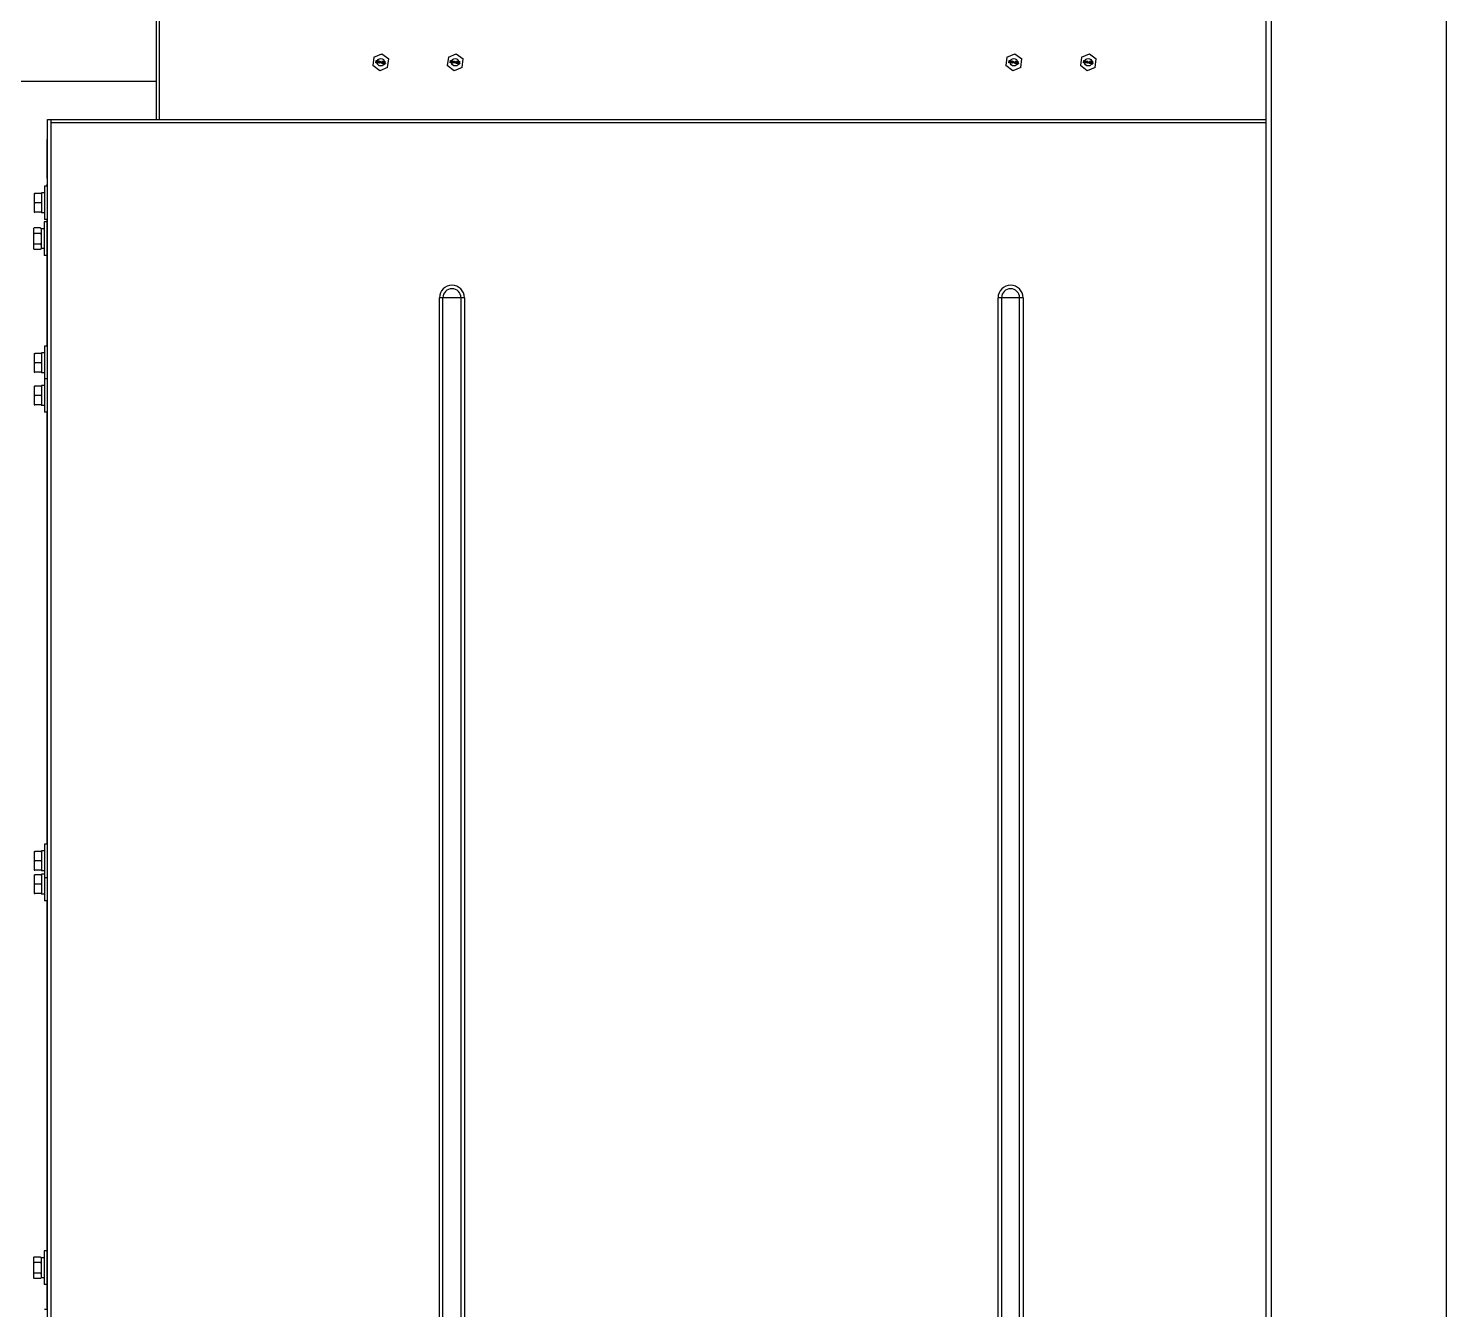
# Model space of a CAD drawing. Header units: millimetres. Extents: x 32496 to 166256, y 3504 to 23939.
# Drawn here: x 42357 to 43119, y 20801 to 21490 of the extents above; entities that cross this region are included whole.
import ezdxf

# ---------------------------------------------------------------- set-up
doc = ezdxf.new("R2010")
doc.units = ezdxf.units.MM
for name, color, linetype in [('2401-00854_BSO-M4-25_1_0', 7, 'Continuous'), ('2401-01144-S-M6-16HWM_1_0', 7, 'Continuous'), ('4215-19366_1_1_0', 7, 'Continuous'), ('4215-19373_1_1_0', 7, 'Continuous'), ('4215-19398_1-20250317_1_0', 7, 'Continuous'), ('4215-23304_2_1_1_0', 7, 'Continuous'), ('4215-HRQZZ01_1_1_0', 7, 'Continuous'), ('FG-S100X100-2232_0', 7, 'Continuous'), ('QIAOJIA-1_0', 7, 'Continuous')]:
    doc.layers.add(name, color=color, linetype=linetype)

msp = doc.modelspace()

# ---------------------------------------------------------------- linework, layer by layer
at = {"layer": '2401-00854_BSO-M4-25_1_0', "color": 7, "linetype": 'Continuous'}
for p, q in [((42542.51, 21474.18), (42541.932, 21469.597)), ((42542.51, 21474.18), (42546.767, 21475.971)), ((42546.767, 21475.971), (42550.447, 21473.179)), ((42549.87, 21468.597), (42550.447, 21473.179)), ((42582.51, 21474.18), (42581.932, 21469.597)), ((42582.51, 21474.18), (42586.767, 21475.971)), ((42586.767, 21475.971), (42590.447, 21473.179)), ((42589.87, 21468.597), (42590.447, 21473.179)), ((42882.51, 21474.18), (42881.932, 21469.597)), ((42882.51, 21474.18), (42886.767, 21475.971)), ((42886.767, 21475.971), (42890.447, 21473.179)), ((42889.87, 21468.597), (42890.447, 21473.179)), ((42922.51, 21474.18), (42921.932, 21469.597)), ((42922.51, 21474.18), (42926.767, 21475.971)), ((42926.767, 21475.971), (42930.447, 21473.179)), ((42929.87, 21468.597), (42930.447, 21473.179)), ((42545.612, 21466.806), (42541.932, 21469.597)), ((42543.56, 21471.115), (42543.71, 21472.305)), ((42543.709, 21471.096), (42543.56, 21471.115)), ((42543.827, 21472.033), (42543.709, 21471.096)), ((42543.71, 21472.305), (42543.933, 21472.277)), ((42543.827, 21472.033), (42544.056, 21471.052)), ((42544.171, 21471.166), (42543.933, 21472.277)), ((42544.254, 21471.027), (42544.056, 21471.052)), ((42544.677, 21472.184), (42544.171, 21471.166)), ((42544.254, 21471.027), (42544.72, 21471.921)), ((42544.602, 21470.984), (42544.72, 21471.921)), ((42544.751, 21470.965), (42544.602, 21470.984)), ((42544.677, 21472.184), (42544.901, 21472.155)), ((42544.901, 21472.155), (42544.751, 21470.965)), ((42544.994, 21471.294), (42545.013, 21471.446)), ((42545.589, 21471.219), (42544.994, 21471.294)), ((42545.694, 21472.055), (42545.013, 21471.446)), ((42545.186, 21471.425), (42545.669, 21471.853)), ((42545.186, 21471.425), (42545.608, 21471.371)), ((42545.544, 21470.865), (42545.589, 21471.219)), ((42545.693, 21470.846), (42545.544, 21470.865)), ((42545.608, 21471.371), (42545.669, 21471.853)), ((42549.87, 21468.597), (42545.612, 21466.806)), ((42545.738, 21471.201), (42545.693, 21470.846)), ((42545.694, 21472.055), (42545.843, 21472.037)), ((42545.986, 21471.169), (42545.738, 21471.201)), ((42545.843, 21472.037), (42545.757, 21471.353)), ((42545.757, 21471.353), (42546.005, 21471.321)), ((42546.005, 21471.321), (42545.986, 21471.169)), ((42546.365, 21471.379), (42546.197, 21471.246)), ((42546.197, 21471.246), (42546.219, 21471.217)), ((42546.219, 21471.217), (42546.359, 21471.328)), ((42546.263, 21471.572), (42546.235, 21471.55)), ((42546.235, 21471.55), (42546.365, 21471.379)), ((42546.371, 21471.43), (42546.263, 21471.572)), ((42546.336, 21471.151), (42546.359, 21471.328)), ((42546.386, 21471.145), (42546.336, 21471.151)), ((42546.371, 21471.43), (42546.394, 21471.607)), ((42546.408, 21471.322), (42546.386, 21471.145)), ((42546.394, 21471.607), (42546.443, 21471.601)), ((42546.408, 21471.322), (42546.516, 21471.18)), ((42546.415, 21471.373), (42546.583, 21471.506)), ((42546.544, 21471.202), (42546.415, 21471.373)), ((42546.443, 21471.601), (42546.421, 21471.423)), ((42546.561, 21471.534), (42546.421, 21471.423)), ((42546.516, 21471.18), (42546.544, 21471.202)), ((42546.583, 21471.506), (42546.561, 21471.534)), ((42546.685, 21470.721), (42546.701, 21470.848)), ((42547.578, 21470.608), (42546.685, 21470.721)), ((42547.476, 21471.393), (42546.701, 21470.848)), ((42546.863, 21471.728), (42546.825, 21471.63)), ((42546.949, 21471.614), (42546.825, 21471.63)), ((42546.975, 21471.817), (42546.863, 21471.728)), ((42546.9, 21470.823), (42547.59, 21471.302)), ((42546.9, 21470.823), (42547.594, 21470.735)), ((42546.949, 21471.614), (42547.008, 21471.684)), ((42547.08, 21471.855), (42546.975, 21471.817)), ((42547.008, 21471.684), (42547.089, 21471.725)), ((42547.257, 21471.858), (42547.08, 21471.855)), ((42547.089, 21471.725), (42547.216, 21471.735)), ((42547.315, 21471.722), (42547.216, 21471.735)), ((42547.257, 21471.858), (42547.356, 21471.846)), ((42547.315, 21471.722), (42547.436, 21471.681)), ((42547.502, 21471.802), (42547.356, 21471.846)), ((42547.436, 21471.681), (42547.504, 21471.621)), ((42547.538, 21471.488), (42547.476, 21471.393)), ((42547.595, 21471.739), (42547.502, 21471.802)), ((42547.504, 21471.621), (42547.544, 21471.539)), ((42547.538, 21471.488), (42547.544, 21471.539)), ((42547.594, 21470.735), (42547.578, 21470.608)), ((42547.59, 21471.302), (42547.649, 21471.372)), ((42547.681, 21471.625), (42547.595, 21471.739)), ((42547.649, 21471.372), (42547.687, 21471.47)), ((42547.693, 21471.52), (42547.681, 21471.625)), ((42547.693, 21471.52), (42547.687, 21471.47)), ((42547.815, 21470.887), (42547.852, 21470.78)), ((42547.815, 21470.887), (42547.964, 21470.869)), ((42547.844, 21471.115), (42547.927, 21471.774)), ((42548.017, 21471.094), (42547.844, 21471.115)), ((42547.852, 21470.78), (42547.913, 21470.669)), ((42547.913, 21470.669), (42548.028, 21470.578)), ((42547.927, 21471.774), (42548.77, 21471.668)), ((42548.001, 21470.761), (42547.964, 21470.869)), ((42548.035, 21471.632), (42547.984, 21471.226)), ((42548.117, 21471.287), (42547.984, 21471.226)), ((42548.069, 21470.701), (42548.001, 21470.761)), ((42548.017, 21471.094), (42548.126, 21471.157)), ((42548.028, 21470.578), (42548.149, 21470.537)), ((42548.754, 21471.541), (42548.035, 21471.632)), ((42548.165, 21470.663), (42548.069, 21470.701)), ((42548.244, 21471.297), (42548.117, 21471.287)), ((42548.126, 21471.157), (42548.228, 21471.17)), ((42548.297, 21470.518), (42548.149, 21470.537)), ((42548.165, 21470.663), (42548.313, 21470.644)), ((42548.377, 21471.151), (42548.228, 21471.17)), ((42548.244, 21471.297), (42548.393, 21471.278)), ((42548.297, 21470.518), (42548.425, 21470.528)), ((42548.416, 21470.657), (42548.313, 21470.644)), ((42548.377, 21471.151), (42548.473, 21471.113)), ((42548.514, 21471.237), (42548.393, 21471.278)), ((42548.497, 21470.699), (42548.416, 21470.657)), ((42548.425, 21470.528), (42548.558, 21470.588)), ((42548.473, 21471.113), (42548.541, 21471.053)), ((42548.556, 21470.768), (42548.497, 21470.699)), ((42548.629, 21471.145), (42548.514, 21471.237)), ((42548.541, 21471.053), (42548.581, 21470.971)), ((42548.59, 21470.841), (42548.556, 21470.768)), ((42548.558, 21470.588), (42548.645, 21470.68)), ((42548.581, 21470.971), (42548.597, 21470.892)), ((42548.59, 21470.841), (42548.597, 21470.892)), ((42548.69, 21471.034), (42548.629, 21471.145)), ((42548.645, 21470.68), (42548.711, 21470.8)), ((42548.724, 21470.902), (42548.69, 21471.034)), ((42548.724, 21470.902), (42548.711, 21470.8)), ((42548.77, 21471.668), (42548.754, 21471.541)), ((42585.612, 21466.806), (42581.932, 21469.597)), ((42583.56, 21471.115), (42583.71, 21472.305)), ((42583.709, 21471.096), (42583.56, 21471.115)), ((42583.827, 21472.033), (42583.709, 21471.096)), ((42583.71, 21472.305), (42583.933, 21472.277)), ((42583.827, 21472.033), (42584.056, 21471.052)), ((42584.171, 21471.166), (42583.933, 21472.277)), ((42584.254, 21471.027), (42584.056, 21471.052)), ((42584.677, 21472.184), (42584.171, 21471.166)), ((42584.254, 21471.027), (42584.72, 21471.921)), ((42584.602, 21470.984), (42584.72, 21471.921)), ((42584.751, 21470.965), (42584.602, 21470.984)), ((42584.677, 21472.184), (42584.901, 21472.155)), ((42584.901, 21472.155), (42584.751, 21470.965)), ((42584.994, 21471.294), (42585.013, 21471.446)), ((42585.589, 21471.219), (42584.994, 21471.294)), ((42585.694, 21472.055), (42585.013, 21471.446)), ((42585.186, 21471.425), (42585.669, 21471.853)), ((42585.186, 21471.425), (42585.608, 21471.371)), ((42585.544, 21470.865), (42585.589, 21471.219)), ((42585.693, 21470.846), (42585.544, 21470.865)), ((42585.608, 21471.371), (42585.669, 21471.853)), ((42589.87, 21468.597), (42585.612, 21466.806)), ((42585.738, 21471.201), (42585.693, 21470.846)), ((42585.694, 21472.055), (42585.843, 21472.037)), ((42585.986, 21471.169), (42585.738, 21471.201)), ((42585.843, 21472.037), (42585.757, 21471.353)), ((42585.757, 21471.353), (42586.005, 21471.321)), ((42586.005, 21471.321), (42585.986, 21471.169)), ((42586.365, 21471.379), (42586.197, 21471.246)), ((42586.197, 21471.246), (42586.219, 21471.217)), ((42586.219, 21471.217), (42586.359, 21471.328)), ((42586.263, 21471.572), (42586.235, 21471.55)), ((42586.235, 21471.55), (42586.365, 21471.379)), ((42586.371, 21471.43), (42586.263, 21471.572)), ((42586.336, 21471.151), (42586.359, 21471.328)), ((42586.386, 21471.145), (42586.336, 21471.151)), ((42586.371, 21471.43), (42586.394, 21471.607)), ((42586.408, 21471.322), (42586.386, 21471.145)), ((42586.394, 21471.607), (42586.443, 21471.601)), ((42586.408, 21471.322), (42586.516, 21471.18)), ((42586.415, 21471.373), (42586.583, 21471.506)), ((42586.544, 21471.202), (42586.415, 21471.373)), ((42586.443, 21471.601), (42586.421, 21471.423)), ((42586.561, 21471.534), (42586.421, 21471.423)), ((42586.516, 21471.18), (42586.544, 21471.202)), ((42586.583, 21471.506), (42586.561, 21471.534)), ((42586.685, 21470.721), (42586.701, 21470.848)), ((42587.578, 21470.608), (42586.685, 21470.721)), ((42587.476, 21471.393), (42586.701, 21470.848)), ((42586.863, 21471.728), (42586.825, 21471.63)), ((42586.949, 21471.614), (42586.825, 21471.63)), ((42586.975, 21471.817), (42586.863, 21471.728)), ((42586.9, 21470.823), (42587.59, 21471.302)), ((42586.9, 21470.823), (42587.594, 21470.735)), ((42586.949, 21471.614), (42587.008, 21471.684)), ((42587.08, 21471.855), (42586.975, 21471.817)), ((42587.008, 21471.684), (42587.089, 21471.725)), ((42587.257, 21471.858), (42587.08, 21471.855)), ((42587.089, 21471.725), (42587.216, 21471.735)), ((42587.315, 21471.722), (42587.216, 21471.735)), ((42587.257, 21471.858), (42587.356, 21471.846)), ((42587.315, 21471.722), (42587.436, 21471.681)), ((42587.502, 21471.802), (42587.356, 21471.846)), ((42587.436, 21471.681), (42587.504, 21471.621)), ((42587.538, 21471.488), (42587.476, 21471.393)), ((42587.595, 21471.739), (42587.502, 21471.802)), ((42587.504, 21471.621), (42587.544, 21471.539)), ((42587.538, 21471.488), (42587.544, 21471.539)), ((42587.594, 21470.735), (42587.578, 21470.608)), ((42587.59, 21471.302), (42587.649, 21471.372)), ((42587.681, 21471.625), (42587.595, 21471.739)), ((42587.649, 21471.372), (42587.687, 21471.47)), ((42587.693, 21471.52), (42587.681, 21471.625)), ((42587.693, 21471.52), (42587.687, 21471.47)), ((42587.815, 21470.887), (42587.852, 21470.78)), ((42587.815, 21470.887), (42587.964, 21470.869)), ((42587.844, 21471.115), (42587.927, 21471.774)), ((42588.017, 21471.094), (42587.844, 21471.115)), ((42587.852, 21470.78), (42587.913, 21470.669)), ((42587.913, 21470.669), (42588.028, 21470.578)), ((42587.927, 21471.774), (42588.77, 21471.668)), ((42588.001, 21470.761), (42587.964, 21470.869)), ((42588.035, 21471.632), (42587.984, 21471.226)), ((42588.117, 21471.287), (42587.984, 21471.226)), ((42588.069, 21470.701), (42588.001, 21470.761)), ((42588.017, 21471.094), (42588.126, 21471.157)), ((42588.028, 21470.578), (42588.149, 21470.537)), ((42588.754, 21471.541), (42588.035, 21471.632)), ((42588.165, 21470.663), (42588.069, 21470.701)), ((42588.244, 21471.297), (42588.117, 21471.287)), ((42588.126, 21471.157), (42588.228, 21471.17)), ((42588.297, 21470.518), (42588.149, 21470.537)), ((42588.165, 21470.663), (42588.313, 21470.644)), ((42588.377, 21471.151), (42588.228, 21471.17)), ((42588.244, 21471.297), (42588.393, 21471.278)), ((42588.297, 21470.518), (42588.425, 21470.528)), ((42588.416, 21470.657), (42588.313, 21470.644)), ((42588.377, 21471.151), (42588.473, 21471.113)), ((42588.514, 21471.237), (42588.393, 21471.278)), ((42588.497, 21470.699), (42588.416, 21470.657)), ((42588.425, 21470.528), (42588.558, 21470.588)), ((42588.473, 21471.113), (42588.541, 21471.053)), ((42588.556, 21470.768), (42588.497, 21470.699)), ((42588.629, 21471.145), (42588.514, 21471.237)), ((42588.541, 21471.053), (42588.581, 21470.971)), ((42588.59, 21470.841), (42588.556, 21470.768)), ((42588.558, 21470.588), (42588.645, 21470.68)), ((42588.581, 21470.971), (42588.597, 21470.892)), ((42588.59, 21470.841), (42588.597, 21470.892)), ((42588.69, 21471.034), (42588.629, 21471.145)), ((42588.645, 21470.68), (42588.711, 21470.8)), ((42588.724, 21470.902), (42588.69, 21471.034)), ((42588.724, 21470.902), (42588.711, 21470.8)), ((42588.77, 21471.668), (42588.754, 21471.541)), ((42885.612, 21466.806), (42881.932, 21469.597)), ((42883.56, 21471.115), (42883.71, 21472.305)), ((42883.709, 21471.096), (42883.56, 21471.115)), ((42883.827, 21472.033), (42883.709, 21471.096)), ((42883.71, 21472.305), (42883.933, 21472.277)), ((42883.827, 21472.033), (42884.056, 21471.052)), ((42884.171, 21471.166), (42883.933, 21472.277)), ((42884.254, 21471.027), (42884.056, 21471.052)), ((42884.677, 21472.184), (42884.171, 21471.166)), ((42884.254, 21471.027), (42884.72, 21471.921)), ((42884.602, 21470.984), (42884.72, 21471.921)), ((42884.751, 21470.965), (42884.602, 21470.984)), ((42884.677, 21472.184), (42884.901, 21472.155)), ((42884.901, 21472.155), (42884.751, 21470.965)), ((42884.994, 21471.294), (42885.013, 21471.446)), ((42885.589, 21471.219), (42884.994, 21471.294)), ((42885.694, 21472.055), (42885.013, 21471.446)), ((42885.186, 21471.425), (42885.669, 21471.853)), ((42885.186, 21471.425), (42885.608, 21471.371)), ((42885.544, 21470.865), (42885.589, 21471.219)), ((42885.693, 21470.846), (42885.544, 21470.865)), ((42885.608, 21471.371), (42885.669, 21471.853)), ((42889.87, 21468.597), (42885.612, 21466.806)), ((42885.738, 21471.201), (42885.693, 21470.846)), ((42885.694, 21472.055), (42885.843, 21472.037)), ((42885.986, 21471.169), (42885.738, 21471.201)), ((42885.843, 21472.037), (42885.757, 21471.353)), ((42885.757, 21471.353), (42886.005, 21471.321)), ((42886.005, 21471.321), (42885.986, 21471.169)), ((42886.365, 21471.379), (42886.197, 21471.246)), ((42886.197, 21471.246), (42886.219, 21471.217)), ((42886.219, 21471.217), (42886.359, 21471.328)), ((42886.263, 21471.572), (42886.235, 21471.55)), ((42886.235, 21471.55), (42886.365, 21471.379)), ((42886.371, 21471.43), (42886.263, 21471.572)), ((42886.336, 21471.151), (42886.359, 21471.328)), ((42886.386, 21471.145), (42886.336, 21471.151)), ((42886.371, 21471.43), (42886.394, 21471.607)), ((42886.408, 21471.322), (42886.386, 21471.145)), ((42886.394, 21471.607), (42886.443, 21471.601)), ((42886.408, 21471.322), (42886.516, 21471.18)), ((42886.415, 21471.373), (42886.583, 21471.506)), ((42886.544, 21471.202), (42886.415, 21471.373)), ((42886.443, 21471.601), (42886.421, 21471.423)), ((42886.561, 21471.534), (42886.421, 21471.423)), ((42886.516, 21471.18), (42886.544, 21471.202)), ((42886.583, 21471.506), (42886.561, 21471.534)), ((42886.685, 21470.721), (42886.701, 21470.848)), ((42887.578, 21470.608), (42886.685, 21470.721)), ((42887.476, 21471.393), (42886.701, 21470.848)), ((42886.863, 21471.728), (42886.825, 21471.63)), ((42886.949, 21471.614), (42886.825, 21471.63)), ((42886.975, 21471.817), (42886.863, 21471.728)), ((42886.9, 21470.823), (42887.59, 21471.302)), ((42886.9, 21470.823), (42887.594, 21470.735)), ((42886.949, 21471.614), (42887.008, 21471.684)), ((42887.08, 21471.855), (42886.975, 21471.817)), ((42887.008, 21471.684), (42887.089, 21471.725)), ((42887.257, 21471.858), (42887.08, 21471.855)), ((42887.089, 21471.725), (42887.216, 21471.735)), ((42887.315, 21471.722), (42887.216, 21471.735)), ((42887.257, 21471.858), (42887.356, 21471.846)), ((42887.315, 21471.722), (42887.436, 21471.681)), ((42887.502, 21471.802), (42887.356, 21471.846)), ((42887.436, 21471.681), (42887.504, 21471.621)), ((42887.538, 21471.488), (42887.476, 21471.393)), ((42887.595, 21471.739), (42887.502, 21471.802)), ((42887.504, 21471.621), (42887.544, 21471.539)), ((42887.538, 21471.488), (42887.544, 21471.539)), ((42887.594, 21470.735), (42887.578, 21470.608)), ((42887.59, 21471.302), (42887.649, 21471.372)), ((42887.681, 21471.625), (42887.595, 21471.739)), ((42887.649, 21471.372), (42887.687, 21471.47)), ((42887.693, 21471.52), (42887.681, 21471.625)), ((42887.693, 21471.52), (42887.687, 21471.47)), ((42887.815, 21470.887), (42887.852, 21470.78)), ((42887.815, 21470.887), (42887.964, 21470.869)), ((42887.844, 21471.115), (42887.927, 21471.774)), ((42888.017, 21471.094), (42887.844, 21471.115)), ((42887.852, 21470.78), (42887.913, 21470.669)), ((42887.913, 21470.669), (42888.028, 21470.578)), ((42887.927, 21471.774), (42888.77, 21471.668)), ((42888.001, 21470.761), (42887.964, 21470.869)), ((42888.035, 21471.632), (42887.984, 21471.226)), ((42888.117, 21471.287), (42887.984, 21471.226)), ((42888.069, 21470.701), (42888.001, 21470.761)), ((42888.017, 21471.094), (42888.126, 21471.157)), ((42888.028, 21470.578), (42888.149, 21470.537)), ((42888.754, 21471.541), (42888.035, 21471.632)), ((42888.165, 21470.663), (42888.069, 21470.701)), ((42888.244, 21471.297), (42888.117, 21471.287)), ((42888.126, 21471.157), (42888.228, 21471.17)), ((42888.297, 21470.518), (42888.149, 21470.537)), ((42888.165, 21470.663), (42888.313, 21470.644)), ((42888.377, 21471.151), (42888.228, 21471.17)), ((42888.244, 21471.297), (42888.393, 21471.278)), ((42888.297, 21470.518), (42888.425, 21470.528)), ((42888.416, 21470.657), (42888.313, 21470.644)), ((42888.377, 21471.151), (42888.473, 21471.113)), ((42888.514, 21471.237), (42888.393, 21471.278)), ((42888.497, 21470.699), (42888.416, 21470.657)), ((42888.425, 21470.528), (42888.558, 21470.588)), ((42888.473, 21471.113), (42888.541, 21471.053)), ((42888.556, 21470.768), (42888.497, 21470.699)), ((42888.629, 21471.145), (42888.514, 21471.237)), ((42888.541, 21471.053), (42888.581, 21470.971)), ((42888.59, 21470.841), (42888.556, 21470.768)), ((42888.558, 21470.588), (42888.645, 21470.68)), ((42888.581, 21470.971), (42888.597, 21470.892)), ((42888.59, 21470.841), (42888.597, 21470.892)), ((42888.69, 21471.034), (42888.629, 21471.145)), ((42888.645, 21470.68), (42888.711, 21470.8)), ((42888.724, 21470.902), (42888.69, 21471.034)), ((42888.724, 21470.902), (42888.711, 21470.8)), ((42888.77, 21471.668), (42888.754, 21471.541)), ((42925.612, 21466.806), (42921.932, 21469.597)), ((42923.56, 21471.115), (42923.71, 21472.305)), ((42923.709, 21471.096), (42923.56, 21471.115)), ((42923.827, 21472.033), (42923.709, 21471.096)), ((42923.71, 21472.305), (42923.933, 21472.277)), ((42923.827, 21472.033), (42924.056, 21471.052)), ((42924.171, 21471.166), (42923.933, 21472.277)), ((42924.254, 21471.027), (42924.056, 21471.052)), ((42924.677, 21472.184), (42924.171, 21471.166)), ((42924.254, 21471.027), (42924.72, 21471.921)), ((42924.602, 21470.984), (42924.72, 21471.921)), ((42924.751, 21470.965), (42924.602, 21470.984)), ((42924.677, 21472.184), (42924.901, 21472.155)), ((42924.901, 21472.155), (42924.751, 21470.965)), ((42924.994, 21471.294), (42925.013, 21471.446)), ((42925.589, 21471.219), (42924.994, 21471.294)), ((42925.694, 21472.055), (42925.013, 21471.446)), ((42925.186, 21471.425), (42925.669, 21471.853)), ((42925.186, 21471.425), (42925.608, 21471.371)), ((42925.544, 21470.865), (42925.589, 21471.219)), ((42925.693, 21470.846), (42925.544, 21470.865)), ((42925.608, 21471.371), (42925.669, 21471.853)), ((42929.87, 21468.597), (42925.612, 21466.806)), ((42925.738, 21471.201), (42925.693, 21470.846)), ((42925.694, 21472.055), (42925.843, 21472.037)), ((42925.986, 21471.169), (42925.738, 21471.201)), ((42925.843, 21472.037), (42925.757, 21471.353)), ((42925.757, 21471.353), (42926.005, 21471.321)), ((42926.005, 21471.321), (42925.986, 21471.169)), ((42926.365, 21471.379), (42926.197, 21471.246)), ((42926.197, 21471.246), (42926.219, 21471.217)), ((42926.219, 21471.217), (42926.359, 21471.328)), ((42926.263, 21471.572), (42926.235, 21471.55)), ((42926.235, 21471.55), (42926.365, 21471.379)), ((42926.371, 21471.43), (42926.263, 21471.572)), ((42926.336, 21471.151), (42926.359, 21471.328)), ((42926.386, 21471.145), (42926.336, 21471.151)), ((42926.371, 21471.43), (42926.394, 21471.607)), ((42926.408, 21471.322), (42926.386, 21471.145)), ((42926.394, 21471.607), (42926.443, 21471.601)), ((42926.408, 21471.322), (42926.516, 21471.18)), ((42926.415, 21471.373), (42926.583, 21471.506)), ((42926.544, 21471.202), (42926.415, 21471.373)), ((42926.443, 21471.601), (42926.421, 21471.423)), ((42926.561, 21471.534), (42926.421, 21471.423)), ((42926.516, 21471.18), (42926.544, 21471.202)), ((42926.583, 21471.506), (42926.561, 21471.534)), ((42926.685, 21470.721), (42926.701, 21470.848)), ((42927.578, 21470.608), (42926.685, 21470.721)), ((42927.476, 21471.393), (42926.701, 21470.848)), ((42926.863, 21471.728), (42926.825, 21471.63)), ((42926.949, 21471.614), (42926.825, 21471.63)), ((42926.975, 21471.817), (42926.863, 21471.728)), ((42926.9, 21470.823), (42927.59, 21471.302)), ((42926.9, 21470.823), (42927.594, 21470.735)), ((42926.949, 21471.614), (42927.008, 21471.684)), ((42927.08, 21471.855), (42926.975, 21471.817)), ((42927.008, 21471.684), (42927.089, 21471.725)), ((42927.257, 21471.858), (42927.08, 21471.855)), ((42927.089, 21471.725), (42927.216, 21471.735)), ((42927.315, 21471.722), (42927.216, 21471.735)), ((42927.257, 21471.858), (42927.356, 21471.846)), ((42927.315, 21471.722), (42927.436, 21471.681)), ((42927.502, 21471.802), (42927.356, 21471.846)), ((42927.436, 21471.681), (42927.504, 21471.621)), ((42927.538, 21471.488), (42927.476, 21471.393)), ((42927.595, 21471.739), (42927.502, 21471.802)), ((42927.504, 21471.621), (42927.544, 21471.539)), ((42927.538, 21471.488), (42927.544, 21471.539)), ((42927.594, 21470.735), (42927.578, 21470.608)), ((42927.59, 21471.302), (42927.649, 21471.372)), ((42927.681, 21471.625), (42927.595, 21471.739)), ((42927.649, 21471.372), (42927.687, 21471.47)), ((42927.693, 21471.52), (42927.681, 21471.625)), ((42927.693, 21471.52), (42927.687, 21471.47)), ((42927.815, 21470.887), (42927.852, 21470.78)), ((42927.815, 21470.887), (42927.964, 21470.869)), ((42927.844, 21471.115), (42927.927, 21471.774)), ((42928.017, 21471.094), (42927.844, 21471.115)), ((42927.852, 21470.78), (42927.913, 21470.669)), ((42927.913, 21470.669), (42928.028, 21470.578)), ((42927.927, 21471.774), (42928.77, 21471.668)), ((42928.001, 21470.761), (42927.964, 21470.869)), ((42928.035, 21471.632), (42927.984, 21471.226)), ((42928.117, 21471.287), (42927.984, 21471.226)), ((42928.069, 21470.701), (42928.001, 21470.761)), ((42928.017, 21471.094), (42928.126, 21471.157)), ((42928.028, 21470.578), (42928.149, 21470.537)), ((42928.754, 21471.541), (42928.035, 21471.632)), ((42928.165, 21470.663), (42928.069, 21470.701)), ((42928.244, 21471.297), (42928.117, 21471.287)), ((42928.126, 21471.157), (42928.228, 21471.17)), ((42928.297, 21470.518), (42928.149, 21470.537)), ((42928.165, 21470.663), (42928.313, 21470.644)), ((42928.377, 21471.151), (42928.228, 21471.17)), ((42928.244, 21471.297), (42928.393, 21471.278)), ((42928.297, 21470.518), (42928.425, 21470.528)), ((42928.416, 21470.657), (42928.313, 21470.644)), ((42928.377, 21471.151), (42928.473, 21471.113)), ((42928.514, 21471.237), (42928.393, 21471.278)), ((42928.497, 21470.699), (42928.416, 21470.657)), ((42928.425, 21470.528), (42928.558, 21470.588)), ((42928.473, 21471.113), (42928.541, 21471.053)), ((42928.556, 21470.768), (42928.497, 21470.699)), ((42928.629, 21471.145), (42928.514, 21471.237)), ((42928.541, 21471.053), (42928.581, 21470.971)), ((42928.59, 21470.841), (42928.556, 21470.768)), ((42928.558, 21470.588), (42928.645, 21470.68)), ((42928.581, 21470.971), (42928.597, 21470.892)), ((42928.59, 21470.841), (42928.597, 21470.892)), ((42928.69, 21471.034), (42928.629, 21471.145)), ((42928.645, 21470.68), (42928.711, 21470.8)), ((42928.724, 21470.902), (42928.69, 21471.034)), ((42928.724, 21470.902), (42928.711, 21470.8)), ((42928.77, 21471.668), (42928.754, 21471.541))]:
    msp.add_line(p, q, dxfattribs=at)
at = {"layer": '2401-01144-S-M6-16HWM_1_0', "color": 7, "linetype": 'Continuous'}
for p, q in [((42365.64, 21404.888), (42365.64, 21386.888)), ((42367.24, 21404.888), (42365.64, 21404.888)), ((42360.04, 21400.908), (42360.04, 21390.869)), ((42363.74, 21400.914), (42360.34, 21400.914)), ((42364.04, 21401.238), (42364.04, 21390.538)), ((42365.64, 21401.238), (42364.04, 21401.238)), ((42363.74, 21395.939), (42360.34, 21395.939)), ((42363.74, 21390.914), (42360.34, 21390.914)), ((42363.74, 21390.863), (42360.34, 21390.863)), ((42365.64, 21390.538), (42364.04, 21390.538)), ((42359.74, 21382.112), (42359.982, 21382.354)), ((42359.74, 21382.112), (42359.74, 21371.165)), ((42363.44, 21382.411), (42360.04, 21382.411)), ((42363.74, 21382.112), (42363.497, 21382.354)), ((42363.74, 21382.112), (42363.74, 21371.165)), ((42365.34, 21381.988), (42363.74, 21381.988)), ((42365.34, 21385.638), (42365.34, 21367.638)), ((42366.94, 21385.638), (42365.34, 21385.638)), ((42367.24, 21386.888), (42365.64, 21386.888)), ((42363.44, 21379.436), (42360.04, 21379.436)), ((42363.44, 21373.663), (42360.04, 21373.663)), ((42359.74, 21371.165), (42359.982, 21370.922)), ((42359.982, 21370.922), (42360.04, 21370.866)), ((42363.44, 21370.866), (42360.04, 21370.866)), ((42363.498, 21370.922), (42363.44, 21370.866)), ((42363.74, 21371.165), (42363.497, 21370.922)), ((42365.34, 21371.288), (42363.74, 21371.288)), ((42366.94, 21367.638), (42365.34, 21367.638)), ((42360.04, 21314.908), (42360.04, 21304.869)), ((42363.74, 21314.914), (42360.34, 21314.914)), ((42364.04, 21315.238), (42364.04, 21304.538)), ((42365.64, 21315.238), (42364.04, 21315.238)), ((42365.64, 21318.888), (42365.64, 21301.388)), ((42367.24, 21318.888), (42365.64, 21318.888)), ((42363.74, 21309.939), (42360.34, 21309.939)), ((42363.74, 21304.914), (42360.34, 21304.914)), ((42363.74, 21304.863), (42360.34, 21304.863)), ((42360.04, 21297.408), (42360.04, 21287.369)), ((42363.74, 21297.414), (42360.34, 21297.414)), ((42365.64, 21304.538), (42364.04, 21304.538)), ((42364.04, 21297.738), (42364.04, 21287.038)), ((42365.64, 21297.738), (42364.04, 21297.738)), ((42365.64, 21301.388), (42365.64, 21283.388)), ((42367.24, 21301.388), (42365.64, 21301.388)), ((42363.74, 21292.439), (42360.34, 21292.439)), ((42363.74, 21287.414), (42360.34, 21287.414)), ((42363.74, 21287.363), (42360.34, 21287.363)), ((42365.64, 21287.038), (42364.04, 21287.038)), ((42367.24, 21283.388), (42365.64, 21283.388)), ((42360.04, 21047.408), (42360.04, 21037.369)), ((42363.74, 21047.414), (42360.34, 21047.414)), ((42364.04, 21047.738), (42364.04, 21037.038)), ((42365.64, 21047.738), (42364.04, 21047.738)), ((42365.64, 21051.388), (42365.64, 21033.388)), ((42367.24, 21051.388), (42365.64, 21051.388)), ((42363.74, 21042.439), (42360.34, 21042.439)), ((42360.04, 21034.908), (42360.04, 21024.869)), ((42363.74, 21037.414), (42360.34, 21037.414)), ((42363.74, 21037.363), (42360.34, 21037.363)), ((42363.74, 21034.914), (42360.34, 21034.914)), ((42365.64, 21037.038), (42364.04, 21037.038)), ((42364.04, 21035.238), (42364.04, 21024.538)), ((42365.64, 21035.238), (42364.04, 21035.238)), ((42365.64, 21033.389), (42365.64, 21020.888)), ((42367.24, 21033.388), (42365.64, 21033.388)), ((42363.74, 21029.939), (42360.34, 21029.939)), ((42363.74, 21024.914), (42360.34, 21024.914)), ((42363.74, 21024.863), (42360.34, 21024.863)), ((42365.64, 21024.538), (42364.04, 21024.538)), ((42367.24, 21020.888), (42365.64, 21020.888)), ((42365.34, 20832.888), (42365.34, 20814.888)), ((42366.94, 20832.888), (42365.34, 20832.888)), ((42359.74, 20829.362), (42359.982, 20829.604)), ((42359.74, 20829.362), (42359.74, 20818.415)), ((42363.44, 20829.661), (42360.04, 20829.661)), ((42363.44, 20826.686), (42360.04, 20826.686)), ((42363.74, 20829.362), (42363.497, 20829.604)), ((42363.74, 20829.362), (42363.74, 20818.415)), ((42365.34, 20829.238), (42363.74, 20829.238)), ((42359.74, 20818.415), (42359.982, 20818.172)), ((42359.982, 20818.172), (42360.04, 20818.116)), ((42363.44, 20820.913), (42360.04, 20820.913)), ((42363.44, 20818.116), (42360.04, 20818.116)), ((42363.498, 20818.172), (42363.44, 20818.116)), ((42363.74, 20818.415), (42363.497, 20818.172)), ((42365.34, 20818.538), (42363.74, 20818.538)), ((42366.94, 20814.888), (42365.34, 20814.888)), ((42367.24, 20801.388), (42365.64, 20801.388))]:
    msp.add_line(p, q, dxfattribs=at)
for points, knots in [([(42360.04, 21400.908), (42360.063, 21400.908), (42360.163, 21400.91), (42360.263, 21400.912), (42360.34, 21400.914)], [0, 0, 0, 0, 0.2336903, 1, 1, 1, 1]), ([(42360.34, 21400.914), (42360.313, 21400.867), (42360.207, 21400.681), (42360.108, 21400.49), (42360.04, 21400.345)], [0, 0, 0, 0, 0.2509109, 1, 1, 1, 1]), ([(42360.04, 21396.508), (42360.063, 21396.46), (42360.156, 21396.267), (42360.259, 21396.079), (42360.34, 21395.939)], [0, 0, 0, 0, 0.2491229, 1, 1, 1, 1]), ([(42364.04, 21400.908), (42364.016, 21400.908), (42363.916, 21400.91), (42363.816, 21400.912), (42363.74, 21400.914)], [0, 0, 0, 0, 0.2336895, 1, 1, 1, 1]), ([(42363.74, 21400.914), (42363.767, 21400.867), (42363.873, 21400.681), (42363.971, 21400.49), (42364.04, 21400.345)], [0, 0, 0, 0, 0.2509104, 1, 1, 1, 1]), ([(42364.04, 21396.508), (42364.017, 21396.46), (42363.923, 21396.267), (42363.821, 21396.079), (42363.74, 21395.939)], [0, 0, 0, 0, 0.2491233, 1, 1, 1, 1]), ([(42360.34, 21395.939), (42360.313, 21395.892), (42360.207, 21395.704), (42360.108, 21395.512), (42360.04, 21395.365)], [0, 0, 0, 0, 0.2508448, 1, 1, 1, 1]), ([(42360.04, 21391.488), (42360.063, 21391.44), (42360.156, 21391.245), (42360.259, 21391.055), (42360.34, 21390.914)], [0, 0, 0, 0, 0.2491901, 1, 1, 1, 1]), ([(42360.34, 21390.914), (42360.313, 21390.914), (42360.213, 21390.912), (42360.113, 21390.91), (42360.04, 21390.908)], [0, 0, 0, 0, 0.2655139, 1, 1, 1, 1]), ([(42360.04, 21390.869), (42360.063, 21390.868), (42360.163, 21390.866), (42360.263, 21390.864), (42360.34, 21390.863)], [0, 0, 0, 0, 0.2336903, 1, 1, 1, 1]), ([(42363.74, 21395.939), (42363.767, 21395.892), (42363.873, 21395.704), (42363.971, 21395.512), (42364.04, 21395.365)], [0, 0, 0, 0, 0.2508442, 1, 1, 1, 1]), ([(42364.04, 21391.488), (42364.017, 21391.44), (42363.923, 21391.245), (42363.821, 21391.055), (42363.74, 21390.914)], [0, 0, 0, 0, 0.2491904, 1, 1, 1, 1]), ([(42363.74, 21390.914), (42363.766, 21390.914), (42363.866, 21390.912), (42363.966, 21390.91), (42364.04, 21390.908)], [0, 0, 0, 0, 0.2655125, 1, 1, 1, 1]), ([(42364.04, 21390.869), (42364.016, 21390.868), (42363.916, 21390.866), (42363.816, 21390.864), (42363.74, 21390.863)], [0, 0, 0, 0, 0.2336895, 1, 1, 1, 1]), ([(42360.04, 21382.411), (42360.013, 21382.383), (42359.909, 21382.273), (42359.81, 21382.159), (42359.74, 21382.071)], [0, 0, 0, 0, 0.2550729, 1, 1, 1, 1]), ([(42363.44, 21382.411), (42363.467, 21382.383), (42363.571, 21382.273), (42363.67, 21382.159), (42363.74, 21382.071)], [0, 0, 0, 0, 0.2550721, 1, 1, 1, 1]), ([(42359.74, 21379.776), (42359.763, 21379.747), (42359.858, 21379.629), (42359.96, 21379.518), (42360.04, 21379.436)], [0, 0, 0, 0, 0.2448497, 1, 1, 1, 1]), ([(42360.04, 21373.663), (42360.013, 21373.637), (42359.909, 21373.534), (42359.81, 21373.427), (42359.74, 21373.343)], [0, 0, 0, 0, 0.2556467, 1, 1, 1, 1]), ([(42363.74, 21379.776), (42363.717, 21379.747), (42363.621, 21379.629), (42363.519, 21379.518), (42363.44, 21379.436)], [0, 0, 0, 0, 0.2448497, 1, 1, 1, 1]), ([(42363.44, 21373.663), (42363.467, 21373.637), (42363.57, 21373.534), (42363.67, 21373.427), (42363.74, 21373.343)], [0, 0, 0, 0, 0.2556459, 1, 1, 1, 1]), ([(42359.74, 21371.185), (42359.759, 21371.163), (42359.836, 21371.073), (42359.918, 21370.986), (42359.982, 21370.922)], [0, 0, 0, 0, 0.2451928, 1, 1, 1, 1]), ([(42363.74, 21371.185), (42363.721, 21371.163), (42363.643, 21371.073), (42363.561, 21370.986), (42363.497, 21370.922)], [0, 0, 0, 0, 0.2451926, 1, 1, 1, 1]), ([(42360.04, 21314.908), (42360.063, 21314.908), (42360.163, 21314.91), (42360.263, 21314.912), (42360.34, 21314.914)], [0, 0, 0, 0, 0.2336903, 1, 1, 1, 1]), ([(42360.34, 21314.914), (42360.313, 21314.867), (42360.207, 21314.681), (42360.108, 21314.49), (42360.04, 21314.345)], [0, 0, 0, 0, 0.2509109, 1, 1, 1, 1]), ([(42364.04, 21314.908), (42364.016, 21314.908), (42363.916, 21314.91), (42363.816, 21314.912), (42363.74, 21314.914)], [0, 0, 0, 0, 0.2336895, 1, 1, 1, 1]), ([(42363.74, 21314.914), (42363.767, 21314.867), (42363.873, 21314.681), (42363.971, 21314.49), (42364.04, 21314.345)], [0, 0, 0, 0, 0.2509104, 1, 1, 1, 1]), ([(42360.04, 21310.508), (42360.063, 21310.46), (42360.156, 21310.267), (42360.259, 21310.079), (42360.34, 21309.939)], [0, 0, 0, 0, 0.2491229, 1, 1, 1, 1]), ([(42360.34, 21309.939), (42360.313, 21309.892), (42360.207, 21309.704), (42360.108, 21309.512), (42360.04, 21309.365)], [0, 0, 0, 0, 0.2508448, 1, 1, 1, 1]), ([(42360.04, 21305.488), (42360.063, 21305.44), (42360.156, 21305.245), (42360.259, 21305.055), (42360.34, 21304.914)], [0, 0, 0, 0, 0.2491901, 1, 1, 1, 1]), ([(42360.34, 21304.914), (42360.313, 21304.914), (42360.213, 21304.912), (42360.113, 21304.91), (42360.04, 21304.908)], [0, 0, 0, 0, 0.2655139, 1, 1, 1, 1]), ([(42360.04, 21304.869), (42360.063, 21304.868), (42360.163, 21304.866), (42360.263, 21304.864), (42360.34, 21304.863)], [0, 0, 0, 0, 0.2336903, 1, 1, 1, 1]), ([(42364.04, 21310.508), (42364.017, 21310.46), (42363.923, 21310.267), (42363.821, 21310.079), (42363.74, 21309.939)], [0, 0, 0, 0, 0.2491233, 1, 1, 1, 1]), ([(42363.74, 21309.939), (42363.767, 21309.892), (42363.873, 21309.704), (42363.971, 21309.512), (42364.04, 21309.365)], [0, 0, 0, 0, 0.2508442, 1, 1, 1, 1]), ([(42364.04, 21305.488), (42364.017, 21305.44), (42363.923, 21305.245), (42363.821, 21305.055), (42363.74, 21304.914)], [0, 0, 0, 0, 0.2491904, 1, 1, 1, 1]), ([(42363.74, 21304.914), (42363.766, 21304.914), (42363.866, 21304.912), (42363.966, 21304.91), (42364.04, 21304.908)], [0, 0, 0, 0, 0.2655125, 1, 1, 1, 1]), ([(42364.04, 21304.869), (42364.016, 21304.868), (42363.916, 21304.866), (42363.816, 21304.864), (42363.74, 21304.863)], [0, 0, 0, 0, 0.2336895, 1, 1, 1, 1]), ([(42360.04, 21297.408), (42360.063, 21297.408), (42360.163, 21297.41), (42360.263, 21297.412), (42360.34, 21297.414)], [0, 0, 0, 0, 0.2336903, 1, 1, 1, 1]), ([(42360.34, 21297.414), (42360.313, 21297.367), (42360.207, 21297.181), (42360.108, 21296.99), (42360.04, 21296.845)], [0, 0, 0, 0, 0.2509109, 1, 1, 1, 1]), ([(42364.04, 21297.408), (42364.016, 21297.408), (42363.916, 21297.41), (42363.816, 21297.412), (42363.74, 21297.414)], [0, 0, 0, 0, 0.2336895, 1, 1, 1, 1]), ([(42363.74, 21297.414), (42363.767, 21297.367), (42363.873, 21297.181), (42363.971, 21296.99), (42364.04, 21296.845)], [0, 0, 0, 0, 0.2509104, 1, 1, 1, 1]), ([(42360.04, 21293.008), (42360.063, 21292.96), (42360.156, 21292.767), (42360.259, 21292.579), (42360.34, 21292.439)], [0, 0, 0, 0, 0.2491229, 1, 1, 1, 1]), ([(42360.34, 21292.439), (42360.313, 21292.392), (42360.207, 21292.204), (42360.108, 21292.012), (42360.04, 21291.865)], [0, 0, 0, 0, 0.2508448, 1, 1, 1, 1]), ([(42364.04, 21293.008), (42364.017, 21292.96), (42363.923, 21292.767), (42363.821, 21292.579), (42363.74, 21292.439)], [0, 0, 0, 0, 0.2491233, 1, 1, 1, 1]), ([(42363.74, 21292.439), (42363.767, 21292.392), (42363.873, 21292.204), (42363.971, 21292.012), (42364.04, 21291.865)], [0, 0, 0, 0, 0.2508442, 1, 1, 1, 1]), ([(42360.04, 21287.988), (42360.063, 21287.94), (42360.156, 21287.745), (42360.259, 21287.555), (42360.34, 21287.414)], [0, 0, 0, 0, 0.2491901, 1, 1, 1, 1]), ([(42360.34, 21287.414), (42360.313, 21287.414), (42360.213, 21287.412), (42360.113, 21287.41), (42360.04, 21287.408)], [0, 0, 0, 0, 0.2655139, 1, 1, 1, 1]), ([(42360.04, 21287.369), (42360.063, 21287.368), (42360.163, 21287.366), (42360.263, 21287.364), (42360.34, 21287.363)], [0, 0, 0, 0, 0.2336903, 1, 1, 1, 1]), ([(42364.04, 21287.988), (42364.017, 21287.94), (42363.923, 21287.745), (42363.821, 21287.555), (42363.74, 21287.414)], [0, 0, 0, 0, 0.2491904, 1, 1, 1, 1]), ([(42363.74, 21287.414), (42363.766, 21287.414), (42363.866, 21287.412), (42363.966, 21287.41), (42364.04, 21287.408)], [0, 0, 0, 0, 0.2655125, 1, 1, 1, 1]), ([(42364.04, 21287.369), (42364.016, 21287.368), (42363.916, 21287.366), (42363.816, 21287.364), (42363.74, 21287.363)], [0, 0, 0, 0, 0.2336895, 1, 1, 1, 1]), ([(42360.04, 21047.408), (42360.063, 21047.408), (42360.163, 21047.41), (42360.263, 21047.412), (42360.34, 21047.414)], [0, 0, 0, 0, 0.2336903, 1, 1, 1, 1]), ([(42360.34, 21047.414), (42360.313, 21047.367), (42360.207, 21047.181), (42360.108, 21046.99), (42360.04, 21046.845)], [0, 0, 0, 0, 0.2509109, 1, 1, 1, 1]), ([(42364.04, 21047.408), (42364.016, 21047.408), (42363.916, 21047.41), (42363.816, 21047.412), (42363.74, 21047.414)], [0, 0, 0, 0, 0.2336895, 1, 1, 1, 1]), ([(42363.74, 21047.414), (42363.767, 21047.367), (42363.873, 21047.181), (42363.971, 21046.99), (42364.04, 21046.845)], [0, 0, 0, 0, 0.2509104, 1, 1, 1, 1]), ([(42360.04, 21043.008), (42360.063, 21042.96), (42360.156, 21042.767), (42360.259, 21042.579), (42360.34, 21042.439)], [0, 0, 0, 0, 0.2491229, 1, 1, 1, 1]), ([(42360.34, 21042.439), (42360.313, 21042.392), (42360.207, 21042.204), (42360.108, 21042.012), (42360.04, 21041.865)], [0, 0, 0, 0, 0.2508448, 1, 1, 1, 1]), ([(42364.04, 21043.008), (42364.017, 21042.96), (42363.923, 21042.767), (42363.821, 21042.579), (42363.74, 21042.439)], [0, 0, 0, 0, 0.2491233, 1, 1, 1, 1]), ([(42363.74, 21042.439), (42363.767, 21042.392), (42363.873, 21042.204), (42363.971, 21042.012), (42364.04, 21041.865)], [0, 0, 0, 0, 0.2508442, 1, 1, 1, 1]), ([(42360.04, 21037.988), (42360.063, 21037.94), (42360.156, 21037.745), (42360.259, 21037.555), (42360.34, 21037.414)], [0, 0, 0, 0, 0.2491901, 1, 1, 1, 1]), ([(42360.34, 21037.414), (42360.313, 21037.414), (42360.213, 21037.412), (42360.113, 21037.41), (42360.04, 21037.408)], [0, 0, 0, 0, 0.2655139, 1, 1, 1, 1]), ([(42360.04, 21037.369), (42360.063, 21037.368), (42360.163, 21037.366), (42360.263, 21037.364), (42360.34, 21037.363)], [0, 0, 0, 0, 0.2336903, 1, 1, 1, 1]), ([(42360.04, 21034.908), (42360.063, 21034.908), (42360.163, 21034.91), (42360.263, 21034.912), (42360.34, 21034.914)], [0, 0, 0, 0, 0.2336903, 1, 1, 1, 1]), ([(42360.34, 21034.914), (42360.313, 21034.867), (42360.207, 21034.681), (42360.108, 21034.49), (42360.04, 21034.345)], [0, 0, 0, 0, 0.2509109, 1, 1, 1, 1]), ([(42364.04, 21037.988), (42364.017, 21037.94), (42363.923, 21037.745), (42363.821, 21037.555), (42363.74, 21037.414)], [0, 0, 0, 0, 0.2491904, 1, 1, 1, 1]), ([(42363.74, 21037.414), (42363.766, 21037.414), (42363.866, 21037.412), (42363.966, 21037.41), (42364.04, 21037.408)], [0, 0, 0, 0, 0.2655125, 1, 1, 1, 1]), ([(42364.04, 21037.369), (42364.016, 21037.368), (42363.916, 21037.366), (42363.816, 21037.364), (42363.74, 21037.363)], [0, 0, 0, 0, 0.2336895, 1, 1, 1, 1]), ([(42364.04, 21034.908), (42364.016, 21034.908), (42363.916, 21034.91), (42363.816, 21034.912), (42363.74, 21034.914)], [0, 0, 0, 0, 0.2336895, 1, 1, 1, 1]), ([(42363.74, 21034.914), (42363.767, 21034.867), (42363.873, 21034.681), (42363.971, 21034.49), (42364.04, 21034.345)], [0, 0, 0, 0, 0.2509104, 1, 1, 1, 1]), ([(42360.04, 21030.508), (42360.063, 21030.46), (42360.156, 21030.267), (42360.259, 21030.079), (42360.34, 21029.939)], [0, 0, 0, 0, 0.2491229, 1, 1, 1, 1]), ([(42360.34, 21029.939), (42360.313, 21029.892), (42360.207, 21029.704), (42360.108, 21029.512), (42360.04, 21029.365)], [0, 0, 0, 0, 0.2508448, 1, 1, 1, 1]), ([(42360.04, 21025.488), (42360.063, 21025.44), (42360.156, 21025.245), (42360.259, 21025.055), (42360.34, 21024.914)], [0, 0, 0, 0, 0.2491901, 1, 1, 1, 1]), ([(42360.34, 21024.914), (42360.313, 21024.914), (42360.213, 21024.912), (42360.113, 21024.91), (42360.04, 21024.908)], [0, 0, 0, 0, 0.2655139, 1, 1, 1, 1]), ([(42360.04, 21024.869), (42360.063, 21024.868), (42360.163, 21024.866), (42360.263, 21024.864), (42360.34, 21024.863)], [0, 0, 0, 0, 0.2336903, 1, 1, 1, 1]), ([(42364.04, 21030.508), (42364.017, 21030.46), (42363.923, 21030.267), (42363.821, 21030.079), (42363.74, 21029.939)], [0, 0, 0, 0, 0.2491233, 1, 1, 1, 1]), ([(42363.74, 21029.939), (42363.767, 21029.892), (42363.873, 21029.704), (42363.971, 21029.512), (42364.04, 21029.365)], [0, 0, 0, 0, 0.2508442, 1, 1, 1, 1]), ([(42364.04, 21025.488), (42364.017, 21025.44), (42363.923, 21025.245), (42363.821, 21025.055), (42363.74, 21024.914)], [0, 0, 0, 0, 0.2491904, 1, 1, 1, 1]), ([(42363.74, 21024.914), (42363.766, 21024.914), (42363.866, 21024.912), (42363.966, 21024.91), (42364.04, 21024.908)], [0, 0, 0, 0, 0.2655125, 1, 1, 1, 1]), ([(42364.04, 21024.869), (42364.016, 21024.868), (42363.916, 21024.866), (42363.816, 21024.864), (42363.74, 21024.863)], [0, 0, 0, 0, 0.2336895, 1, 1, 1, 1]), ([(42360.04, 20829.661), (42360.013, 20829.633), (42359.909, 20829.523), (42359.81, 20829.409), (42359.74, 20829.321)], [0, 0, 0, 0, 0.2550729, 1, 1, 1, 1]), ([(42359.74, 20827.026), (42359.763, 20826.997), (42359.858, 20826.879), (42359.96, 20826.768), (42360.04, 20826.686)], [0, 0, 0, 0, 0.2448497, 1, 1, 1, 1]), ([(42363.44, 20829.661), (42363.467, 20829.633), (42363.571, 20829.523), (42363.67, 20829.409), (42363.74, 20829.321)], [0, 0, 0, 0, 0.2550721, 1, 1, 1, 1]), ([(42363.74, 20827.026), (42363.717, 20826.997), (42363.621, 20826.879), (42363.519, 20826.768), (42363.44, 20826.686)], [0, 0, 0, 0, 0.2448497, 1, 1, 1, 1]), ([(42360.04, 20820.913), (42360.013, 20820.887), (42359.909, 20820.784), (42359.81, 20820.677), (42359.74, 20820.593)], [0, 0, 0, 0, 0.2556467, 1, 1, 1, 1]), ([(42359.74, 20818.435), (42359.759, 20818.413), (42359.836, 20818.323), (42359.918, 20818.236), (42359.982, 20818.172)], [0, 0, 0, 0, 0.2451928, 1, 1, 1, 1]), ([(42363.44, 20820.913), (42363.467, 20820.887), (42363.57, 20820.784), (42363.67, 20820.677), (42363.74, 20820.593)], [0, 0, 0, 0, 0.2556459, 1, 1, 1, 1]), ([(42363.74, 20818.435), (42363.721, 20818.413), (42363.643, 20818.323), (42363.561, 20818.236), (42363.497, 20818.172)], [0, 0, 0, 0, 0.2451926, 1, 1, 1, 1])]:
    msp.add_open_spline(points, degree=3, knots=knots, dxfattribs=at)
for points in [[(42360.04, 21379.436), (42359.932, 21379.22), (42359.831, 21379), (42359.74, 21378.776)], [(42359.74, 21374.323), (42359.831, 21374.099), (42359.932, 21373.879), (42360.04, 21373.663)], [(42363.44, 21379.436), (42363.548, 21379.22), (42363.649, 21379), (42363.74, 21378.776)], [(42363.74, 21374.323), (42363.649, 21374.099), (42363.548, 21373.879), (42363.44, 21373.663)], [(42360.04, 20826.686), (42359.932, 20826.47), (42359.831, 20826.25), (42359.74, 20826.026)], [(42363.44, 20826.686), (42363.548, 20826.47), (42363.649, 20826.25), (42363.74, 20826.026)], [(42359.74, 20821.573), (42359.831, 20821.349), (42359.932, 20821.129), (42360.04, 20820.913)], [(42363.74, 20821.573), (42363.649, 20821.349), (42363.548, 20821.129), (42363.44, 20820.913)]]:
    msp.add_open_spline(points, degree=3, dxfattribs=at)
at = {"layer": '4215-19366_1_1_0', "color": 7, "linetype": 'Continuous'}
for p, q in [((42366.94, 21405.888), (42366.94, 21404.888)), ((42366.94, 21405.888), (42367.24, 21405.888)), ((42366.94, 21386.888), (42366.94, 21318.888)), ((42366.94, 21283.388), (42366.94, 21051.388)), ((42366.94, 21270.888), (42367.24, 21270.888)), ((42366.94, 21020.888), (42366.94, 20801.388)), ((42366.94, 20842.388), (42367.24, 20842.388)), ((42367.24, 20840.388), (42366.94, 20840.388))]:
    msp.add_line(p, q, dxfattribs=at)
at = {"layer": '4215-19373_1_1_0', "color": 7, "linetype": 'Continuous'}
for p, q in [((42366.94, 21429.888), (42366.94, 21408.888)), ((42366.94, 21429.888), (42367.24, 21429.888)), ((42367.24, 21408.888), (42366.94, 21408.888))]:
    msp.add_line(p, q, dxfattribs=at)
at = {"layer": '4215-19373_1_1_0', "color": 9, "linetype": 'Continuous'}
msp.add_line((42366.94, 21410.088), (42367.24, 21410.088), dxfattribs=at)
at = {"layer": '4215-19373_1_1_0', "color": 7, "linetype": 'Continuous'}
msp.add_arc((42368.94, 21428.888), 2, 148.399963, 149.999216, dxfattribs=at)
at = {"layer": '4215-19398_1-20250317_1_0', "color": 7, "linetype": 'Continuous'}
msp.add_line((42425.54, 21779.588), (42425.54, 21440.638), dxfattribs=at)
at = {"layer": '4215-23304_2_1_1_0', "color": 7, "linetype": 'Continuous'}
for p, q in [((42367.24, 20119.138), (42367.24, 21440.638)), ((42367.24, 21440.638), (43021.64, 21440.638)), ((42368.94, 21440.638), (42368.94, 21438.938))]:
    msp.add_line(p, q, dxfattribs=at)
at = {"layer": '4215-23304_2_1_1_0', "color": 9, "linetype": 'Continuous'}
for p, q in [((42368.94, 21438.938), (42368.94, 20120.838)), ((43021.64, 21438.938), (42368.94, 21438.938)), ((42577.732, 20214.888), (42577.732, 21344.888)), ((42591.148, 21344.888), (42577.732, 21344.888)), ((42579.595, 20214.888), (42579.595, 21344.888)), ((42589.285, 21344.888), (42589.285, 20214.888)), ((42591.148, 21344.888), (42591.148, 20214.888)), ((42877.732, 20214.888), (42877.732, 21344.888)), ((42891.148, 21344.888), (42877.732, 21344.888)), ((42879.595, 21344.888), (42879.595, 20214.888)), ((42889.285, 20214.888), (42889.285, 21344.888)), ((42891.148, 21344.888), (42891.148, 20214.888))]:
    msp.add_line(p, q, dxfattribs=at)
for centre, radius in [((42584.44, 21344.888), 6.708), ((42884.44, 21344.888), 6.708), ((42584.44, 21344.888), 4.845), ((42884.44, 21344.888), 4.845)]:
    msp.add_arc(centre, radius, 0, 180, dxfattribs=at)
at = {"layer": '4215-HRQZZ01_1_1_0', "color": 7, "linetype": 'Continuous'}
msp.add_line((42427.29, 21440.638), (42427.29, 21778.188), dxfattribs=at)
for centre in [(42546.19, 21471.388), (42586.19, 21471.388), (42886.19, 21471.388), (42926.19, 21471.388)]:
    msp.add_circle(centre, 2, dxfattribs=at)
at = {"layer": 'FG-S100X100-2232_0', "color": 7, "linetype": 'Continuous'}
msp.add_line((43021.64, 19811.888), (43021.64, 22083.888), dxfattribs=at)
at = {"layer": 'FG-S100X100-2232_0', "color": 9, "linetype": 'Continuous'}
for p, q in [((43024.64, 19811.888), (43024.64, 22083.888)), ((43118.64, 19811.888), (43118.64, 22083.888))]:
    msp.add_line(p, q, dxfattribs=at)
at = {"layer": 'QIAOJIA-1_0', "color": 7, "linetype": 'Continuous'}
msp.add_line((42425.54, 21461.088), (42290.09, 21461.088), dxfattribs=at)

doc.saveas('drawing.dxf')
